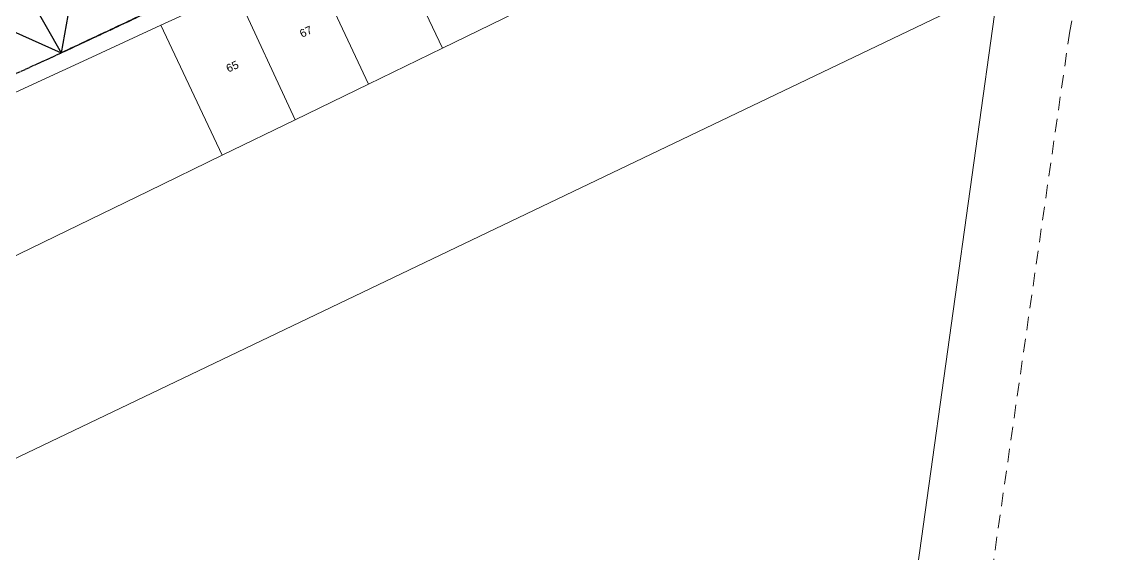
# Model space of a CAD drawing. Header units: metres. Extents: x 302407 to 305113, y 6184433 to 6187336.
# Drawn here: x 303175.6 to 303420.8, y 6186065.2 to 6186185 of the extents above; entities that cross this region are included whole.
import ezdxf

# ---------------------------------------------------------------- set-up
doc = ezdxf.new("R2010")
doc.units = ezdxf.units.M
doc.linetypes.add('Cable Exist OH', pattern=[1, 1, 0])
doc.linetypes.add('Dash', pattern=[5, 3, -2])
for name, color, linetype, lineweight in [('Cadastre Developer_SP_EXT', 9, 'Continuous', 5), ('Cadastre Land Parcels_SP_EXT', 7, 'Continuous', 5), ('Cadastre Roads_SP_EXT', 7, 'Continuous', 5)]:
    doc.layers.add(name, color=color, linetype=linetype, lineweight=lineweight)
for name, color, linetype in [('Mains_HV_EXT', 7, 'Continuous'), ('Mains_LV_EXT', 7, 'Continuous'), ('Mains_SL_EXT', 7, 'Continuous'), ('Services_SP_EXT', 7, 'Continuous')]:
    doc.layers.add(name, color=color, linetype=linetype)
doc.styles.get("Standard").update_dxf_attribs({"font": 'arial.ttf'})

msp = doc.modelspace()

# ---------------------------------------------------------------- linework, layer by layer
at = {"layer": 'Cadastre Developer_SP_EXT', "linetype": 'Dash'}
msp.add_lwpolyline([(303540.42, 6186543.56), (303491.48, 6186444.18), (303471.28, 6186399.4), (303453.19, 6186348.8), (303436.48, 6186295.04), (303422.92, 6186244.18), (303411.3, 6186182.91), (303367.1, 6185875.95), (303347.76, 6185817.09), (303327.88, 6185695.76)], dxfattribs=at)
at = {"layer": 'Cadastre Land Parcels_SP_EXT', "linetype": 'Continuous'}
for points in [[(303449.31, 6186266.54), (303404.08, 6186244.1), (303403.82, 6186243.97), (303393.51, 6186239.01), (303379.97, 6186232.4), (303361.62, 6186223.5), (303342.31, 6186214.09), (303322.16, 6186204.31), (303302.98, 6186194.97), (303286.57, 6186187.02), (303270.22, 6186179.08), (303253.6, 6186170.98), (303237.1, 6186162.95), (303220.7, 6186154.97), (303204.12, 6186146.9), (303188.4, 6186139.25), (303172.46, 6186131.49)], [(303043.68, 6186024.22), (303168.02, 6186083.78), (303392.46, 6186191.37), (303395.16, 6186192.62), (303454.25, 6186223.3)], [(303356.91, 6185917.44), (303395.16, 6186192.62), (303392.46, 6186191.37), (303168.03, 6186083.78), (303043.68, 6186024.22)]]:
    msp.add_lwpolyline(points, dxfattribs=at)
for points in [[(303286.57, 6186187.02), (303273.45, 6186215.05), (303256.79, 6186207.3), (303270.22, 6186179.08), (303286.57, 6186187.02)], [(303270.22, 6186179.08), (303256.79, 6186207.3), (303240.16, 6186199.59), (303253.6, 6186170.98), (303270.22, 6186179.08)], [(303253.6, 6186170.98), (303240.16, 6186199.59), (303223.66, 6186191.97), (303237.1, 6186162.95), (303253.6, 6186170.98)], [(303237.1, 6186162.95), (303223.66, 6186191.97), (303206.9, 6186184.24), (303220.7, 6186154.97), (303237.1, 6186162.95)]]:
    msp.add_lwpolyline(points, close=True, dxfattribs=at)
at = {"layer": 'Cadastre Roads_SP_EXT', "linetype": 'Continuous'}
for points in [[(303415.01, 6185697.73), (303487.17, 6186239.28), (303457.92, 6186225.09), (303454.25, 6186223.3), (303395.16, 6186192.62), (303356.92, 6185917.44)], [(303174.28, 6186169.17), (303190.37, 6186176.6), (303206.9, 6186184.24), (303223.66, 6186191.97)]]:
    msp.add_lwpolyline(points, dxfattribs=at)
at = {"layer": 'Mains_HV_EXT', "linetype": 'Cable Exist OH'}
msp.add_lwpolyline([(303184.52, 6186178), (303305.7, 6186234.83), (303336.44, 6186261.53)], dxfattribs=at)
at = {"layer": 'Mains_LV_EXT', "linetype": 'Cable Exist OH'}
msp.add_lwpolyline([(303224.28, 6186196.67), (303184.52, 6186178)], dxfattribs=at)
at = {"layer": 'Mains_SL_EXT', "linetype": 'Cable Exist OH'}
msp.add_lwpolyline([(303143.44, 6186159.25), (303184.52, 6186178), (303224.28, 6186196.67)], dxfattribs=at)
at = {"layer": 'Services_SP_EXT'}
for points in [[(303188.64, 6186201.14), (303184.52, 6186178)], [(303174.93, 6186194.8), (303184.52, 6186178)], [(303161.17, 6186188.44), (303184.52, 6186178)]]:
    msp.add_lwpolyline(points, dxfattribs=at)

# ---------------------------------------------------------------- texts
at = {"layer": 'Cadastre Land Parcels_SP_EXT'}
for s, rotation, p in [('67', 24.8292, (303238.63, 6186181.37)), ('65', 24.8396, (303222.09, 6186173.53))]:
    msp.add_text(s, height=1.8, rotation=rotation, dxfattribs=at).set_placement(p)

doc.saveas('drawing.dxf')
